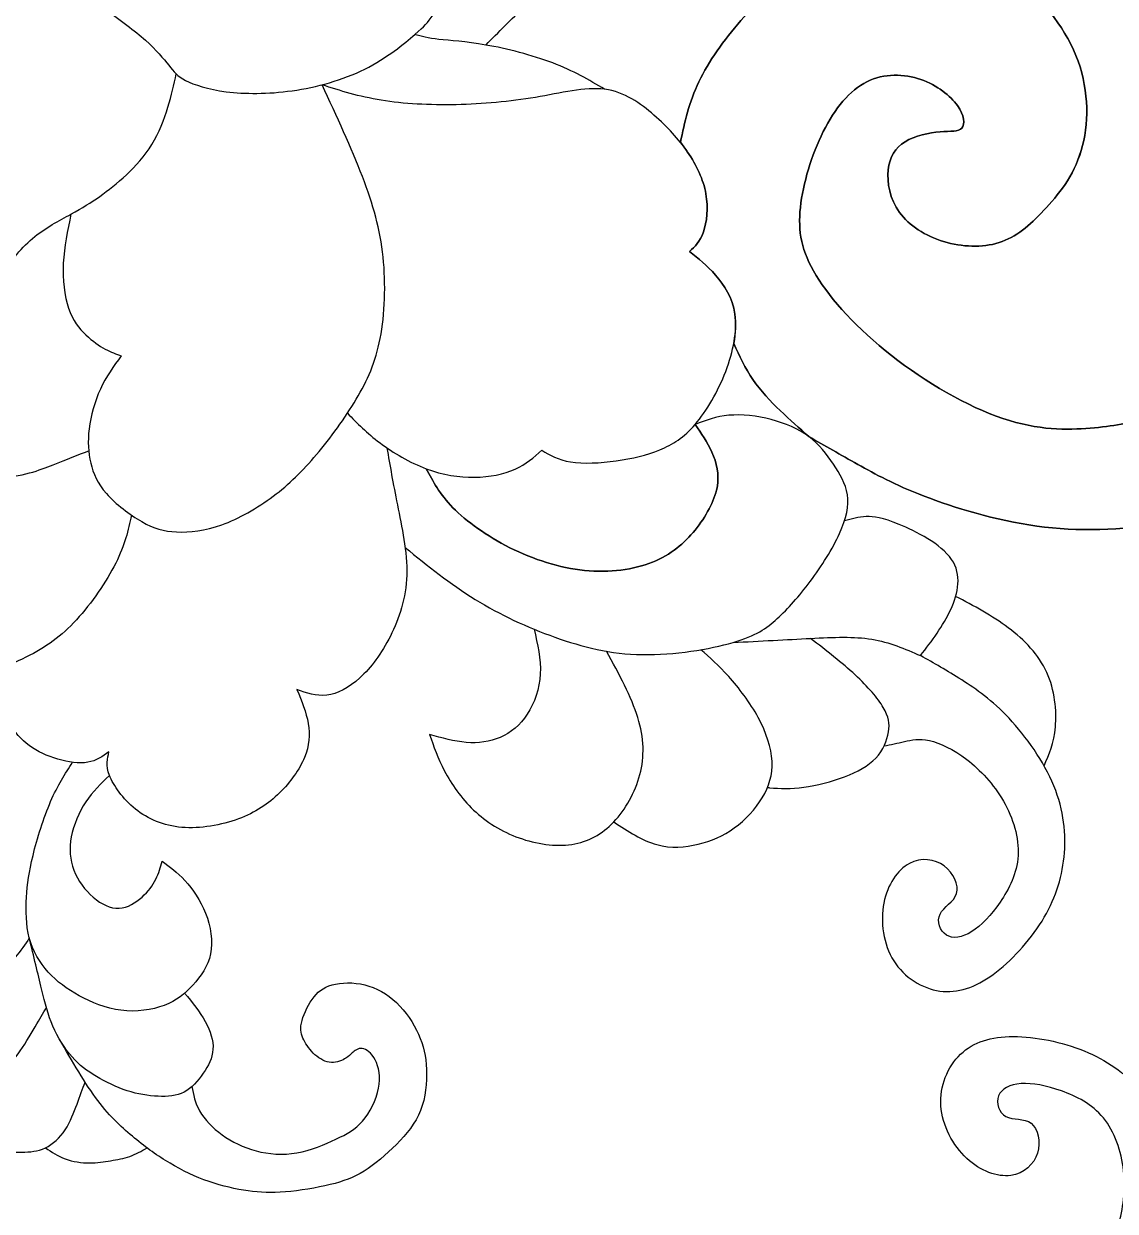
# Model space of a CAD drawing. Header units: inches. Extents: x 3.3 to 19.3, y -1.1 to 16.4.
# Drawn here: x 14.209 to 17.022, y 9.7 to 12.761 of the extents above; entities that cross this region are included whole.
import ezdxf

# ---------------------------------------------------------------- set-up
doc = ezdxf.new("R2010")
doc.units = ezdxf.units.IN
doc.header["$MEASUREMENT"] = 0
doc.layers.add('DV1_Layer_2', color=7, linetype='Continuous')

# ---------------------------------------------------------------- blocks, each defined once
blk = doc.blocks.new('SE')
at = {"layer": 'DV1_Layer_2', "color": 7, "linetype": 'Continuous'}
for points, knots in [([(15.8062, 14.7077), (15.8257, 14.7006), (15.8454, 14.6935), (15.918, 14.6634), (15.971, 14.6406), (16.0474, 14.6), (16.1238, 14.5594), (16.2236, 14.5011), (16.3293, 14.4264), (16.435, 14.3518), (16.5465, 14.2608), (16.6521, 14.1635), (16.7577, 14.0662), (16.8572, 13.9626), (16.9316, 13.8624), (17.0059, 13.7622), (17.055, 13.6654), (17.0911, 13.5801), (17.1273, 13.4949), (17.1505, 13.4212), (17.1684, 13.3392), (17.1863, 13.2572), (17.1989, 13.167), (17.2116, 13.0768), (17.2763, 13.0426), (17.341, 13.0084), (17.3987, 12.9636), (17.4564, 12.9188), (17.5072, 12.8635), (17.5442, 12.7932), (17.5813, 12.7229), (17.6047, 12.6377), (17.6168, 12.5429), (17.629, 12.448), (17.6299, 12.3436), (17.6061, 12.2493), (17.5823, 12.155), (17.5339, 12.0707), (17.4755, 11.9981), (17.417, 11.9254), (17.3485, 11.8644), (17.2846, 11.8234), (17.2207, 11.7824), (17.1614, 11.7615), (17.1102, 11.7468), (17.059, 11.7321), (17.0159, 11.7236), (16.957, 11.7188), (16.898, 11.714), (16.8233, 11.7128), (16.732, 11.7437), (16.6406, 11.7745), (16.5327, 11.8372), (16.4449, 11.9061), (16.357, 11.9749), (16.2891, 12.0498), (16.2508, 12.1125), (16.2125, 12.1751), (16.2036, 12.2256), (16.2169, 12.3496), (16.2391, 12.423), (16.2691, 12.483), (16.2991, 12.5429), (16.375, 12.6356), (16.4776, 12.6321), (16.5203, 12.6174), (16.563, 12.6028), (16.597, 12.5752), (16.615, 12.5501), (16.6329, 12.5249), (16.6349, 12.5022), (16.6262, 12.4922), (16.6175, 12.4821), (16.5981, 12.4848), (16.5701, 12.4825), (16.5421, 12.4801), (16.5054, 12.4726), (16.4543, 12.4415), (16.44, 12.4178), (16.4366, 12.3847), (16.4331, 12.3517), (16.4407, 12.3092), (16.4903, 12.2405), (16.5323, 12.2143), (16.5794, 12.1999), (16.6266, 12.1856), (16.6788, 12.1831), (16.7223, 12.197), (16.7658, 12.2109), (16.8006, 12.2411), (16.8746, 12.3195), (16.9139, 12.3677), (16.9537, 12.5008), (16.9543, 12.5857), (16.8971, 12.7438), (16.8394, 12.817), (16.7794, 12.8684), (16.7194, 12.9198), (16.6571, 12.9495), (16.5968, 12.9634), (16.5698, 12.9696), (16.5432, 12.9727), (16.5161, 12.9733), (16.4828, 12.974), (16.4489, 12.9708), (16.4126, 12.9651), (16.3859, 12.9609), (16.358, 12.9552), (16.3302, 12.9478), (16.2892, 12.9368), (16.2483, 12.922), (16.2118, 12.902), (16.1504, 12.8684), (16.1012, 12.8203), (16.057, 12.7692), (16.0128, 12.7182), (15.9736, 12.6642), (15.9485, 12.6115), (15.9233, 12.5588), (15.9121, 12.5073), (15.901, 12.4558), (15.9076, 12.4475), (15.9138, 12.4391), (15.9197, 12.4305), (15.9427, 12.3967), (15.9601, 12.3599), (15.9667, 12.3231), (15.9734, 12.2863), (15.9693, 12.2494), (15.9605, 12.2245), (15.9517, 12.1997), (15.9381, 12.1868), (15.9245, 12.174), (15.9471, 12.1561), (15.9697, 12.1383), (15.9918, 12.113), (16.0139, 12.0877), (16.0356, 12.0549), (16.0415, 12.0122), (16.0447, 11.9895), (16.0434, 11.964), (16.0385, 11.9374), (16.0531, 11.9052), (16.0678, 11.873), (16.0878, 11.8438), (16.1079, 11.8145), (16.1334, 11.7882), (16.1583, 11.7642), (16.1832, 11.7402), (16.2075, 11.7186), (16.2318, 11.697), (16.2727, 11.6737), (16.3136, 11.6504), (16.4031, 11.6002), (16.4519, 11.5733), (16.529, 11.5436), (16.6062, 11.5138), (16.7118, 11.4811), (16.8191, 11.4664), (16.9264, 11.4517), (17.0354, 11.455), (17.1475, 11.4752), (17.2321, 11.4905), (17.3185, 11.5154), (17.3978, 11.5501), (17.4235, 11.5613), (17.4484, 11.5735), (17.4723, 11.5868), (17.5297, 11.6186), (17.5811, 11.6563), (17.6262, 11.6963), (17.6578, 11.7243), (17.6863, 11.7534), (17.7118, 11.7823), (17.7735, 11.8526), (17.8168, 11.9221), (17.8514, 12.0029), (17.8554, 12.0122), (17.8592, 12.0217), (17.863, 12.0314), (17.8916, 12.1052), (17.9127, 12.1888), (17.9203, 12.2875), (17.9223, 12.313), (17.9234, 12.3394), (17.9237, 12.3662), (17.9249, 12.4573), (17.9174, 12.5531), (17.9068, 12.63), (17.8931, 12.7295), (17.8742, 12.7973), (17.7846, 12.9675), (17.7141, 13.07), (17.6455, 13.1439), (17.577, 13.2178), (17.5105, 13.2633), (17.4441, 13.3088), (17.4117, 13.4247), (17.3794, 13.5406), (17.3274, 13.6608), (17.2754, 13.781), (17.2038, 13.9055), (17.0036, 14.1562), (16.8749, 14.2823), (16.7294, 14.4058), (16.5839, 14.5293), (16.4215, 14.6502), (16.2895, 14.734), (16.1575, 14.8178), (16.0558, 14.8647), (15.9542, 14.9115)], [0, 0, 0, 0, 0.013333, 0.013333, 0.026667, 0.026667, 0.026667, 0.04, 0.04, 0.04, 0.053333, 0.053333, 0.053333, 0.066667, 0.066667, 0.066667, 0.08, 0.08, 0.08, 0.093333, 0.093333, 0.093333, 0.106667, 0.106667, 0.106667, 0.12, 0.12, 0.12, 0.133333, 0.133333, 0.133333, 0.146667, 0.146667, 0.146667, 0.16, 0.16, 0.16, 0.173333, 0.173333, 0.173333, 0.186667, 0.186667, 0.186667, 0.2, 0.2, 0.2, 0.213333, 0.213333, 0.213333, 0.226667, 0.226667, 0.226667, 0.24, 0.24, 0.24, 0.253333, 0.253333, 0.253333, 0.266667, 0.266667, 0.28, 0.28, 0.28, 0.293333, 0.306667, 0.306667, 0.306667, 0.32, 0.32, 0.32, 0.333333, 0.333333, 0.333333, 0.346667, 0.346667, 0.346667, 0.36, 0.36, 0.373333, 0.373333, 0.373333, 0.386667, 0.386667, 0.4, 0.4, 0.4, 0.413333, 0.413333, 0.413333, 0.426667, 0.426667, 0.44, 0.44, 0.453333, 0.453333, 0.466667, 0.466667, 0.466667, 0.48, 0.48, 0.48, 0.493333, 0.493333, 0.493333, 0.506667, 0.506667, 0.506667, 0.52, 0.52, 0.52, 0.533333, 0.533333, 0.533333, 0.546667, 0.546667, 0.546667, 0.56, 0.56, 0.56, 0.573333, 0.573333, 0.573333, 0.586667, 0.586667, 0.586667, 0.6, 0.6, 0.6, 0.613333, 0.613333, 0.613333, 0.626667, 0.626667, 0.626667, 0.64, 0.64, 0.64, 0.653333, 0.653333, 0.653333, 0.666667, 0.666667, 0.666667, 0.68, 0.68, 0.68, 0.693333, 0.693333, 0.693333, 0.706667, 0.706667, 0.706667, 0.72, 0.72, 0.733333, 0.733333, 0.733333, 0.746667, 0.746667, 0.746667, 0.76, 0.76, 0.76, 0.773333, 0.773333, 0.773333, 0.786667, 0.786667, 0.786667, 0.8, 0.8, 0.8, 0.813333, 0.813333, 0.813333, 0.826667, 0.826667, 0.826667, 0.84, 0.84, 0.84, 0.853333, 0.853333, 0.853333, 0.866667, 0.866667, 0.866667, 0.88, 0.88, 0.88, 0.893333, 0.893333, 0.906667, 0.906667, 0.906667, 0.92, 0.92, 0.92, 0.933333, 0.933333, 0.933333, 0.946667, 0.946667, 0.96, 0.96, 0.96, 0.973333, 0.973333, 0.973333, 1, 1, 1, 1]), ([(15.9542, 14.9115), (16.0558, 14.8647), (16.1575, 14.8178), (16.2895, 14.734), (16.4215, 14.6502), (16.5839, 14.5293), (16.7294, 14.4058), (16.8749, 14.2823), (17.0036, 14.1562), (17.2038, 13.9055), (17.2754, 13.781), (17.3274, 13.6608), (17.3794, 13.5406), (17.4117, 13.4247), (17.4441, 13.3088), (17.5105, 13.2633), (17.577, 13.2178), (17.6455, 13.1439), (17.7141, 13.07), (17.7846, 12.9675), (17.8742, 12.7973), (17.8931, 12.7295), (17.9205, 12.5305), (17.929, 12.3992), (17.9203, 12.2875), (17.9117, 12.1759), (17.8859, 12.0837), (17.8168, 11.9221), (17.7302, 11.7832), (17.5699, 11.6409), (17.3747, 11.5326), (17.2595, 11.4954), (17.1475, 11.4752), (17.0354, 11.455), (16.9264, 11.4517), (16.8191, 11.4664), (16.7118, 11.4811), (16.6062, 11.5138), (16.529, 11.5436), (16.4519, 11.5733), (16.4031, 11.6002), (16.3136, 11.6504), (16.2727, 11.6737), (16.2318, 11.697), (16.2075, 11.7186), (16.1832, 11.7402), (16.1583, 11.7642), (16.1334, 11.7882), (16.1079, 11.8145), (16.0878, 11.8438), (16.0678, 11.873), (16.0531, 11.9052), (16.0385, 11.9374)], [0, 0, 0, 0, 0.047619, 0.047619, 0.047619, 0.095238, 0.095238, 0.095238, 0.142857, 0.142857, 0.190476, 0.190476, 0.190476, 0.238095, 0.238095, 0.238095, 0.285714, 0.285714, 0.285714, 0.333333, 0.333333, 0.380952, 0.380952, 0.428571, 0.428571, 0.428571, 0.47619, 0.47619, 0.52381, 0.571429, 0.571429, 0.619048, 0.619048, 0.619048, 0.666667, 0.666667, 0.666667, 0.714286, 0.714286, 0.714286, 0.761905, 0.761905, 0.809524, 0.809524, 0.809524, 0.857143, 0.857143, 0.857143, 0.904762, 0.904762, 0.904762, 1, 1, 1, 1]), ([(15.901, 12.4558), (15.9121, 12.5073), (15.9233, 12.5588), (15.9485, 12.6115), (15.9736, 12.6642), (16.0128, 12.7182), (16.057, 12.7692), (16.1012, 12.8203), (16.1504, 12.8684), (16.2118, 12.902), (16.2731, 12.9356), (16.4202, 12.9737), (16.5366, 12.9773), (16.5968, 12.9634), (16.6571, 12.9495), (16.7194, 12.9198), (16.7794, 12.8684), (16.8394, 12.817), (16.8971, 12.7438), (16.9543, 12.5857), (16.9537, 12.5008), (16.9139, 12.3677), (16.8746, 12.3195), (16.8006, 12.2411), (16.7658, 12.2109), (16.7223, 12.197), (16.6788, 12.1831), (16.6266, 12.1856), (16.5794, 12.1999), (16.5323, 12.2143), (16.4903, 12.2405), (16.4407, 12.3092), (16.4331, 12.3517), (16.4366, 12.3847), (16.44, 12.4178), (16.4543, 12.4415), (16.5054, 12.4726), (16.5421, 12.4801), (16.5701, 12.4825), (16.5981, 12.4848), (16.6175, 12.4821), (16.6262, 12.4922), (16.6349, 12.5022), (16.6329, 12.5249), (16.615, 12.5501), (16.597, 12.5752), (16.563, 12.6028), (16.5203, 12.6174), (16.4776, 12.6321), (16.375, 12.6356), (16.2991, 12.5429), (16.2691, 12.483), (16.2391, 12.423), (16.2169, 12.3496), (16.2036, 12.2256), (16.2125, 12.1751), (16.2508, 12.1125), (16.2891, 12.0498), (16.357, 11.9749), (16.4449, 11.9061), (16.5327, 11.8372), (16.6406, 11.7745), (16.732, 11.7437), (16.8233, 11.7128), (16.898, 11.714), (16.957, 11.7188), (17.0159, 11.7236), (17.059, 11.7321), (17.1102, 11.7468), (17.1614, 11.7615), (17.2207, 11.7824), (17.2846, 11.8234), (17.3485, 11.8644), (17.417, 11.9254), (17.4755, 11.9981), (17.5339, 12.0707), (17.5823, 12.155), (17.6061, 12.2493), (17.6299, 12.3436), (17.629, 12.448), (17.6168, 12.5429), (17.6047, 12.6377), (17.5813, 12.7229), (17.5442, 12.7932), (17.5072, 12.8635), (17.4564, 12.9188), (17.3987, 12.9636), (17.341, 13.0084), (17.2763, 13.0426), (17.2116, 13.0768), (17.1989, 13.167), (17.1863, 13.2572), (17.1684, 13.3392), (17.1505, 13.4212), (17.1273, 13.4949), (17.0911, 13.5801), (17.055, 13.6654), (17.0059, 13.7622), (16.9316, 13.8624), (16.8572, 13.9626), (16.7577, 14.0662), (16.6521, 14.1635), (16.5465, 14.2608), (16.435, 14.3518), (16.3293, 14.4264), (16.2236, 14.5011), (16.1238, 14.5594), (16.0474, 14.6), (15.971, 14.6406), (15.918, 14.6634), (15.8817, 14.6785), (15.8454, 14.6935), (15.8257, 14.7006), (15.8062, 14.7077)], [0, 0, 0, 0, 0.02381, 0.02381, 0.02381, 0.047619, 0.047619, 0.047619, 0.071429, 0.071429, 0.071429, 0.095238, 0.119048, 0.119048, 0.119048, 0.142857, 0.142857, 0.142857, 0.166667, 0.166667, 0.190476, 0.190476, 0.214286, 0.214286, 0.238095, 0.238095, 0.238095, 0.261905, 0.261905, 0.261905, 0.285714, 0.285714, 0.309524, 0.309524, 0.309524, 0.333333, 0.333333, 0.357143, 0.357143, 0.357143, 0.380952, 0.380952, 0.380952, 0.404762, 0.404762, 0.404762, 0.428571, 0.428571, 0.428571, 0.452381, 0.47619, 0.47619, 0.47619, 0.5, 0.5, 0.52381, 0.52381, 0.52381, 0.547619, 0.547619, 0.547619, 0.571429, 0.571429, 0.571429, 0.595238, 0.595238, 0.595238, 0.619048, 0.619048, 0.619048, 0.642857, 0.642857, 0.642857, 0.666667, 0.666667, 0.666667, 0.690476, 0.690476, 0.690476, 0.714286, 0.714286, 0.714286, 0.738095, 0.738095, 0.738095, 0.761905, 0.761905, 0.761905, 0.785714, 0.785714, 0.785714, 0.809524, 0.809524, 0.809524, 0.833333, 0.833333, 0.833333, 0.857143, 0.857143, 0.857143, 0.880952, 0.880952, 0.880952, 0.904762, 0.904762, 0.904762, 0.928571, 0.928571, 0.928571, 0.952381, 0.952381, 0.952381, 1, 1, 1, 1]), ([(14.419, 12.7985), (14.4569, 12.771), (14.4947, 12.7434), (14.5229, 12.7184), (14.551, 12.6934), (14.5693, 12.6708), (14.5826, 12.6541), (14.596, 12.6373), (14.6043, 12.6263), (14.6262, 12.615), (14.6481, 12.6037), (14.6836, 12.5921), (14.7309, 12.586), (14.7783, 12.58), (14.8374, 12.5795), (14.9007, 12.5885), (14.9639, 12.5975), (15.0312, 12.6159), (15.0878, 12.6442), (15.1445, 12.6725), (15.1906, 12.7106), (15.2167, 12.7331), (15.2429, 12.7557), (15.249, 12.7627), (15.2791, 12.8061), (15.303, 12.8424), (15.3195, 12.8848), (15.3361, 12.9273), (15.3452, 12.976), (15.3474, 13.0219), (15.3495, 13.0678), (15.3448, 13.1109), (15.333, 13.1425), (15.3212, 13.1741), (15.3024, 13.1941), (15.2781, 13.2155), (15.2538, 13.2368), (15.2239, 13.2594), (15.1943, 13.2703), (15.1647, 13.2812), (15.1352, 13.2804), (15.1058, 13.2796), (15.1253, 13.3108), (15.1448, 13.3421), (15.1567, 13.3784), (15.1687, 13.4148), (15.173, 13.4563), (15.1655, 13.5331), (15.1536, 13.5685), (15.1389, 13.5951), (15.1242, 13.6217), (15.1066, 13.6395), (15.0928, 13.6521), (15.079, 13.6647), (15.069, 13.672), (15.059, 13.6793)], [0, 0, 0, 0, 0.05, 0.05, 0.05, 0.1, 0.1, 0.1, 0.15, 0.15, 0.15, 0.2, 0.2, 0.2, 0.25, 0.25, 0.25, 0.3, 0.3, 0.3, 0.35, 0.35, 0.35, 0.4, 0.4, 0.45, 0.45, 0.45, 0.5, 0.5, 0.5, 0.55, 0.55, 0.55, 0.6, 0.6, 0.6, 0.65, 0.65, 0.65, 0.7, 0.7, 0.7, 0.75, 0.75, 0.75, 0.8, 0.8, 0.85, 0.85, 0.85, 0.9, 0.9, 0.9, 1, 1, 1, 1]), ([(15.4001, 12.7063), (15.4321, 12.7393), (15.4641, 12.7722), (15.5015, 12.8064), (15.539, 12.8407), (15.5819, 12.8763), (15.6316, 12.9056), (15.6813, 12.9349), (15.7378, 12.9578), (15.7962, 12.963), (15.8547, 12.9681), (15.9152, 12.9555), (15.9756, 12.9428), (15.9367, 12.9753), (15.8978, 13.0079), (15.8581, 13.0296), (15.8185, 13.0513), (15.778, 13.0622), (15.7284, 13.0613), (15.6787, 13.0604), (15.6198, 13.0478), (15.5622, 13.0292), (15.5046, 13.0106), (15.4484, 12.9861), (15.4082, 12.961), (15.368, 12.936), (15.3438, 12.9104), (15.3195, 12.8848)], [0, 0, 0, 0, 0.1, 0.1, 0.1, 0.2, 0.2, 0.2, 0.3, 0.3, 0.3, 0.4, 0.4, 0.4, 0.5, 0.5, 0.5, 0.6, 0.6, 0.6, 0.7, 0.7, 0.7, 0.8, 0.8, 0.8, 1, 1, 1, 1]), ([(15.7059, 12.5922), (15.6657, 12.616), (15.6254, 12.6398), (15.5722, 12.6601), (15.5191, 12.6803), (15.453, 12.697), (15.4001, 12.7063), (15.3472, 12.7157), (15.3074, 12.7176), (15.279, 12.7208), (15.2506, 12.724), (15.2337, 12.7286), (15.2167, 12.7331)], [0, 0, 0, 0, 0.2, 0.2, 0.2, 0.4, 0.4, 0.4, 0.6, 0.6, 0.6, 1, 1, 1, 1]), ([(13.7952, 11.9399), (13.8162, 11.9438), (13.8372, 11.9477), (13.8797, 11.9685), (13.9013, 11.9855), (13.9472, 12.0243), (13.9717, 12.0463), (14.0142, 12.099), (14.0323, 12.1298), (14.0505, 12.1605), (14.0441, 12.1333), (14.0378, 12.106), (14.0355, 12.0747), (14.0333, 12.0433), (14.0352, 12.0079), (14.0502, 11.9754), (14.0652, 11.9429), (14.0933, 11.9133), (14.1214, 11.8836), (14.1161, 11.93), (14.1108, 11.9764), (14.1176, 12.0501), (14.1297, 12.0775), (14.15, 12.1098), (14.1703, 12.1422), (14.1989, 12.1795), (14.2643, 12.2355), (14.3012, 12.254), (14.3307, 12.2702), (14.3601, 12.2864), (14.3822, 12.3001), (14.4047, 12.316), (14.4272, 12.3319), (14.4502, 12.3499), (14.4736, 12.3719), (14.497, 12.3938), (14.5208, 12.4198), (14.5392, 12.45), (14.5576, 12.4802), (14.5707, 12.5147), (14.5802, 12.5457), (14.5898, 12.5767), (14.5959, 12.6042), (14.602, 12.6318)], [0, 0, 0, 0, 0.058824, 0.058824, 0.117647, 0.117647, 0.176471, 0.176471, 0.235294, 0.235294, 0.235294, 0.294118, 0.294118, 0.294118, 0.352941, 0.352941, 0.352941, 0.411765, 0.411765, 0.411765, 0.470588, 0.470588, 0.529412, 0.529412, 0.529412, 0.588235, 0.588235, 0.647059, 0.647059, 0.647059, 0.705882, 0.705882, 0.705882, 0.764706, 0.764706, 0.764706, 0.823529, 0.823529, 0.823529, 0.882353, 0.882353, 0.882353, 1, 1, 1, 1]), ([(14.3307, 12.2702), (14.3219, 12.2282), (14.3131, 12.1861), (14.311, 12.1439), (14.3089, 12.1018), (14.3136, 12.0594), (14.3351, 11.9963), (14.3519, 11.9756), (14.3862, 11.9428), (14.4037, 11.9308), (14.419, 11.9226), (14.4342, 11.9143), (14.4473, 11.9098), (14.4603, 11.9053), (14.4408, 11.8784), (14.4212, 11.8515), (14.4064, 11.8194), (14.3916, 11.7873), (14.3815, 11.75), (14.3774, 11.7171), (14.3734, 11.6843), (14.3754, 11.6558), (14.3818, 11.6289), (14.3881, 11.602), (14.3987, 11.5766), (14.4222, 11.55), (14.4457, 11.5233), (14.4821, 11.4954), (14.5132, 11.4778), (14.5443, 11.4601), (14.5702, 11.4527), (14.603, 11.4512), (14.6359, 11.4496), (14.6759, 11.4539), (14.7195, 11.4696), (14.7632, 11.4854), (14.8106, 11.5126), (14.8928, 11.574), (14.9277, 11.6083), (14.9995, 11.6935), (15.0366, 11.7446), (15.0656, 11.7933), (15.0946, 11.842), (15.1156, 11.8884), (15.1395, 12.0121), (15.1425, 12.0893), (15.135, 12.1599), (15.1275, 12.2306), (15.1095, 12.2946), (15.0816, 12.3675), (15.0536, 12.4404), (15.0156, 12.5221), (14.9776, 12.6038)], [0, 0, 0, 0, 0.05, 0.05, 0.05, 0.1, 0.1, 0.15, 0.15, 0.2, 0.2, 0.2, 0.25, 0.25, 0.25, 0.3, 0.3, 0.3, 0.35, 0.35, 0.35, 0.4, 0.4, 0.4, 0.45, 0.45, 0.45, 0.5, 0.5, 0.5, 0.55, 0.55, 0.55, 0.6, 0.6, 0.6, 0.65, 0.65, 0.7, 0.7, 0.75, 0.75, 0.75, 0.8, 0.8, 0.85, 0.85, 0.85, 0.9, 0.9, 0.9, 1, 1, 1, 1]), ([(15.0429, 11.7571), (15.0681, 11.7317), (15.0932, 11.7062), (15.1611, 11.6554), (15.2038, 11.6301), (15.2462, 11.6141), (15.2887, 11.5982), (15.3309, 11.5917), (15.3703, 11.5922), (15.4098, 11.5927), (15.4465, 11.6002), (15.4749, 11.6129), (15.5034, 11.6256), (15.5236, 11.6437), (15.5438, 11.6617), (15.5646, 11.6493), (15.5855, 11.637), (15.618, 11.6319), (15.6506, 11.6267), (15.6947, 11.6288), (15.7358, 11.6345), (15.7769, 11.6401), (15.8149, 11.6495), (15.8482, 11.663), (15.8814, 11.6765), (15.9099, 11.6941), (15.9391, 11.7284), (15.9682, 11.7627), (15.9981, 11.8135), (16.0377, 11.9169), (16.0474, 11.9695), (16.0415, 12.0122), (16.0356, 12.0549), (16.0139, 12.0877), (15.9918, 12.113), (15.9697, 12.1383), (15.9471, 12.1561), (15.9245, 12.174), (15.9381, 12.1868), (15.9517, 12.1997), (15.9605, 12.2245), (15.9693, 12.2494), (15.9734, 12.2863), (15.9667, 12.3231), (15.9601, 12.3599), (15.9427, 12.3967), (15.9197, 12.4305), (15.8966, 12.4643), (15.8679, 12.4951), (15.833, 12.5254), (15.7982, 12.5557), (15.7572, 12.5855), (15.7059, 12.5922), (15.6547, 12.5989), (15.593, 12.5825), (15.5273, 12.5713), (15.4616, 12.5601), (15.3917, 12.5539), (15.3232, 12.5525), (15.2547, 12.5512), (15.1875, 12.5545), (15.1301, 12.5639), (15.0727, 12.5732), (15.0251, 12.5885), (14.9776, 12.6038)], [0, 0, 0, 0, 0.043478, 0.043478, 0.086957, 0.086957, 0.086957, 0.130435, 0.130435, 0.130435, 0.173913, 0.173913, 0.173913, 0.217391, 0.217391, 0.217391, 0.26087, 0.26087, 0.26087, 0.304348, 0.304348, 0.304348, 0.347826, 0.347826, 0.347826, 0.391304, 0.391304, 0.391304, 0.434783, 0.434783, 0.478261, 0.478261, 0.478261, 0.521739, 0.521739, 0.521739, 0.565217, 0.565217, 0.565217, 0.608696, 0.608696, 0.608696, 0.652174, 0.652174, 0.652174, 0.695652, 0.695652, 0.695652, 0.73913, 0.73913, 0.73913, 0.782609, 0.782609, 0.782609, 0.826087, 0.826087, 0.826087, 0.869565, 0.869565, 0.869565, 0.913043, 0.913043, 0.913043, 1, 1, 1, 1]), ([(15.1917, 11.411), (15.2498, 11.3642), (15.308, 11.3173), (15.3721, 11.2776), (15.4363, 11.2379), (15.5065, 11.2054), (15.5776, 11.18), (15.6488, 11.1547), (15.7208, 11.1364), (15.8029, 11.1351), (15.8851, 11.1337), (15.9773, 11.1491), (16.0367, 11.1663), (16.0962, 11.1836), (16.1228, 11.2026), (16.1505, 11.228), (16.1782, 11.2533), (16.2069, 11.2851), (16.2357, 11.3238), (16.2646, 11.3625), (16.2936, 11.4083), (16.3113, 11.4473), (16.329, 11.4864), (16.3354, 11.5187), (16.3313, 11.5472), (16.3271, 11.5758), (16.3125, 11.6007), (16.2953, 11.6259), (16.2782, 11.6512), (16.2584, 11.6769), (16.2318, 11.697), (16.2052, 11.717), (16.1716, 11.7315), (16.1351, 11.7409), (16.0986, 11.7504), (16.0592, 11.7548), (16.0261, 11.7519), (15.9929, 11.749), (15.966, 11.7387), (15.9391, 11.7284)], [0, 0, 0, 0, 0.071429, 0.071429, 0.071429, 0.142857, 0.142857, 0.142857, 0.214286, 0.214286, 0.214286, 0.285714, 0.285714, 0.285714, 0.357143, 0.357143, 0.357143, 0.428571, 0.428571, 0.428571, 0.5, 0.5, 0.5, 0.571429, 0.571429, 0.571429, 0.642857, 0.642857, 0.642857, 0.714286, 0.714286, 0.714286, 0.785714, 0.785714, 0.785714, 0.857143, 0.857143, 0.857143, 1, 1, 1, 1]), ([(15.2462, 11.6141), (15.2633, 11.5816), (15.2804, 11.549), (15.315, 11.5138), (15.3496, 11.4786), (15.4017, 11.4408), (15.4616, 11.4107), (15.5216, 11.3807), (15.5893, 11.3585), (15.6542, 11.3519), (15.719, 11.3453), (15.781, 11.3543), (15.829, 11.3734), (15.877, 11.3925), (15.9111, 11.4218), (15.9389, 11.4563), (15.9668, 11.4907), (15.9885, 11.5304), (15.9954, 11.5652), (16.0022, 11.6001), (15.9942, 11.6301), (15.9823, 11.6565), (15.9704, 11.6829), (15.9548, 11.7056), (15.9391, 11.7284)], [0, 0, 0, 0, 0.111111, 0.111111, 0.111111, 0.222222, 0.222222, 0.222222, 0.333333, 0.333333, 0.333333, 0.444444, 0.444444, 0.444444, 0.555556, 0.555556, 0.555556, 0.666667, 0.666667, 0.666667, 0.777778, 0.777778, 0.777778, 1, 1, 1, 1]), ([(15.6542, 11.3519), (15.719, 11.3453), (15.781, 11.3543), (15.829, 11.3734), (15.877, 11.3925), (15.9111, 11.4218), (15.9389, 11.4563), (15.9668, 11.4907), (15.9885, 11.5304), (15.9954, 11.5652), (16.0022, 11.6001), (15.9942, 11.6301), (15.9823, 11.6565), (15.9704, 11.6829), (15.9548, 11.7056), (15.9391, 11.7284), (15.9099, 11.6941), (15.8814, 11.6765), (15.8482, 11.663), (15.8149, 11.6495), (15.7769, 11.6401), (15.7358, 11.6345), (15.6947, 11.6288), (15.6506, 11.6267), (15.618, 11.6319), (15.5855, 11.637), (15.5646, 11.6493), (15.5438, 11.6617), (15.5236, 11.6437), (15.5034, 11.6256), (15.4749, 11.6129), (15.4465, 11.6002), (15.4098, 11.5927), (15.3703, 11.5922), (15.3309, 11.5917), (15.2887, 11.5982), (15.2462, 11.6141), (15.2633, 11.5816), (15.2804, 11.549), (15.315, 11.5138), (15.3496, 11.4786), (15.4017, 11.4408), (15.4616, 11.4107), (15.5216, 11.3807), (15.5893, 11.3585), (15.6542, 11.3519)], [0, 0, 0, 0, 0.0625, 0.0625, 0.0625, 0.125, 0.125, 0.125, 0.1875, 0.1875, 0.1875, 0.25, 0.25, 0.25, 0.3125, 0.3125, 0.3125, 0.375, 0.375, 0.375, 0.4375, 0.4375, 0.4375, 0.5, 0.5, 0.5, 0.5625, 0.5625, 0.5625, 0.625, 0.625, 0.625, 0.6875, 0.6875, 0.6875, 0.75, 0.75, 0.75, 0.8125, 0.8125, 0.8125, 0.875, 0.875, 0.875, 1, 1, 1, 1]), ([(15.4749, 11.6129), (15.4465, 11.6002), (15.4098, 11.5927), (15.3703, 11.5922), (15.3309, 11.5917), (15.2887, 11.5982), (15.2462, 11.6141), (15.2633, 11.5816), (15.2804, 11.549), (15.315, 11.5138), (15.3496, 11.4786), (15.4017, 11.4408), (15.4616, 11.4107), (15.5216, 11.3807), (15.5893, 11.3585), (15.6542, 11.3519), (15.719, 11.3453), (15.781, 11.3543), (15.829, 11.3734), (15.877, 11.3925), (15.9111, 11.4218), (15.9389, 11.4563), (15.9668, 11.4907), (15.9885, 11.5304), (15.9954, 11.5652), (16.0022, 11.6001), (15.9942, 11.6301), (15.9823, 11.6565), (15.9704, 11.6829), (15.9548, 11.7056), (15.9391, 11.7284), (15.9099, 11.6941), (15.8814, 11.6765), (15.8482, 11.663), (15.8149, 11.6495), (15.7769, 11.6401), (15.7358, 11.6345), (15.6947, 11.6288), (15.6506, 11.6267), (15.618, 11.6319), (15.5855, 11.637), (15.5646, 11.6493), (15.5438, 11.6617), (15.5236, 11.6437), (15.5034, 11.6256), (15.4749, 11.6129)], [0, 0, 0, 0, 0.0625, 0.0625, 0.0625, 0.125, 0.125, 0.125, 0.1875, 0.1875, 0.1875, 0.25, 0.25, 0.25, 0.3125, 0.3125, 0.3125, 0.375, 0.375, 0.375, 0.4375, 0.4375, 0.4375, 0.5, 0.5, 0.5, 0.5625, 0.5625, 0.5625, 0.625, 0.625, 0.625, 0.6875, 0.6875, 0.6875, 0.75, 0.75, 0.75, 0.8125, 0.8125, 0.8125, 0.875, 0.875, 0.875, 1, 1, 1, 1]), ([(15.1448, 11.6682), (15.1527, 11.6225), (15.1606, 11.5768), (15.1718, 11.521), (15.183, 11.4652), (15.1976, 11.3994), (15.1959, 11.34), (15.1942, 11.2807), (15.1763, 11.2277), (15.1537, 11.1829), (15.131, 11.1381), (15.1036, 11.1013), (15.0751, 11.0752), (15.0466, 11.0492), (15.017, 11.0338), (14.9626, 11.0273), (14.9378, 11.0361), (14.913, 11.0449), (14.9251, 11.0156), (14.9371, 10.9863), (14.9421, 10.9575), (14.947, 10.9287), (14.9449, 10.9005), (14.9323, 10.8699), (14.9197, 10.8394), (14.8965, 10.8065), (14.8681, 10.7786), (14.8396, 10.7507), (14.806, 10.7278), (14.762, 10.7116), (14.718, 10.6954), (14.6637, 10.686), (14.6164, 10.6899), (14.5692, 10.6938), (14.529, 10.7111), (14.4644, 10.7631), (14.44, 10.7979), (14.4299, 10.8239), (14.4199, 10.8499), (14.4243, 10.8672), (14.4287, 10.8844), (14.4124, 10.8728), (14.3962, 10.8612), (14.374, 10.8575), (14.3518, 10.8538), (14.3237, 10.8579), (14.2968, 10.8658), (14.2699, 10.8736), (14.2442, 10.8852), (14.2233, 10.9007), (14.2024, 10.9163), (14.1861, 10.9359), (14.1704, 10.9576), (14.1546, 10.9793), (14.1394, 11.0032), (14.1304, 11.0253), (14.1214, 11.0473), (14.1187, 11.0677), (14.116, 11.088)], [0, 0, 0, 0, 0.047619, 0.047619, 0.047619, 0.095238, 0.095238, 0.095238, 0.142857, 0.142857, 0.142857, 0.190476, 0.190476, 0.190476, 0.238095, 0.238095, 0.285714, 0.285714, 0.285714, 0.333333, 0.333333, 0.333333, 0.380952, 0.380952, 0.380952, 0.428571, 0.428571, 0.428571, 0.47619, 0.47619, 0.47619, 0.52381, 0.52381, 0.52381, 0.571429, 0.571429, 0.619048, 0.619048, 0.619048, 0.666667, 0.666667, 0.666667, 0.714286, 0.714286, 0.714286, 0.761905, 0.761905, 0.761905, 0.809524, 0.809524, 0.809524, 0.857143, 0.857143, 0.857143, 0.904762, 0.904762, 0.904762, 1, 1, 1, 1]), ([(14.4869, 11.4943), (14.4783, 11.4561), (14.4697, 11.4178), (14.446, 11.3706), (14.4223, 11.3234), (14.3836, 11.2672), (14.3448, 11.2249), (14.3059, 11.1827), (14.2669, 11.1543), (14.2148, 11.1284), (14.1626, 11.1025), (14.0974, 11.079), (14.0405, 11.0676), (13.9836, 11.0561), (13.9351, 11.0566), (13.8755, 11.0595), (13.816, 11.0624), (13.7454, 11.0676), (13.6948, 11.0672), (13.6441, 11.0668), (13.6135, 11.0607), (13.5896, 11.0497), (13.5657, 11.0387), (13.5484, 11.0229), (13.5369, 11.0061), (13.5255, 10.9893), (13.5196, 10.9715), (13.52, 10.9486), (13.5203, 10.9257), (13.5269, 10.8975), (13.5343, 10.8727), (13.5417, 10.8478), (13.5501, 10.8261), (13.5584, 10.8044), (13.5306, 10.8218), (13.5028, 10.8391), (13.476, 10.8593), (13.4493, 10.8795), (13.4234, 10.9025), (13.3781, 10.9708), (13.3586, 11.0162), (13.3466, 11.064), (13.3345, 11.1117), (13.3298, 11.1619), (13.3317, 11.203), (13.3336, 11.2442), (13.3421, 11.2763), (13.353, 11.3048), (13.364, 11.3334), (13.3774, 11.3583), (13.3908, 11.3833), (13.4167, 11.4056), (13.4426, 11.4279), (13.4821, 11.4424), (13.5216, 11.457), (13.5747, 11.4638), (13.6158, 11.4619), (13.657, 11.46), (13.6861, 11.4494), (13.7153, 11.4388), (13.7049, 11.4528), (13.6945, 11.4667), (13.6742, 11.4963), (13.6643, 11.512), (13.6612, 11.5288), (13.6582, 11.5455), (13.6619, 11.5634), (13.6763, 11.5788), (13.6907, 11.5942), (13.7157, 11.6072), (13.7845, 11.616), (13.8283, 11.6119), (13.9693, 11.5973), (14.0666, 11.5868), (14.1367, 11.5901), (14.2068, 11.5934), (14.2496, 11.6105), (14.2851, 11.6245), (14.3205, 11.6386), (14.3485, 11.6496), (14.3765, 11.6606)], [0, 0, 0, 0, 0.034483, 0.034483, 0.034483, 0.068966, 0.068966, 0.068966, 0.103448, 0.103448, 0.103448, 0.137931, 0.137931, 0.137931, 0.172414, 0.172414, 0.172414, 0.206897, 0.206897, 0.206897, 0.241379, 0.241379, 0.241379, 0.275862, 0.275862, 0.275862, 0.310345, 0.310345, 0.310345, 0.344828, 0.344828, 0.344828, 0.37931, 0.37931, 0.37931, 0.413793, 0.413793, 0.413793, 0.448276, 0.448276, 0.482759, 0.482759, 0.482759, 0.517241, 0.517241, 0.517241, 0.551724, 0.551724, 0.551724, 0.586207, 0.586207, 0.586207, 0.62069, 0.62069, 0.62069, 0.655172, 0.655172, 0.655172, 0.689655, 0.689655, 0.689655, 0.724138, 0.724138, 0.758621, 0.758621, 0.758621, 0.793103, 0.793103, 0.793103, 0.827586, 0.827586, 0.862069, 0.862069, 0.896552, 0.896552, 0.896552, 0.931034, 0.931034, 0.931034, 1, 1, 1, 1]), ([(16.0367, 11.1663), (16.1063, 11.1701), (16.1758, 11.1738), (16.2363, 11.1769), (16.2968, 11.1799), (16.3483, 11.1823), (16.394, 11.1748), (16.4398, 11.1673), (16.4798, 11.1499), (16.5198, 11.1325), (16.549, 11.1707), (16.5781, 11.209), (16.5976, 11.2515), (16.6171, 11.2941), (16.627, 11.3409), (16.5997, 11.3806), (16.5724, 11.4204), (16.4435, 11.4856), (16.3997, 11.4918), (16.3798, 11.4909), (16.3599, 11.4899), (16.3419, 11.4849), (16.3239, 11.4799)], [0, 0, 0, 0, 0.111111, 0.111111, 0.111111, 0.222222, 0.222222, 0.222222, 0.333333, 0.333333, 0.333333, 0.444444, 0.444444, 0.444444, 0.555556, 0.555556, 0.555556, 0.666667, 0.777778, 0.777778, 0.777778, 1, 1, 1, 1]), ([(16.8382, 10.8483), (16.8509, 10.8777), (16.8636, 10.9072), (16.8673, 10.9486), (16.8711, 10.9901), (16.8659, 11.0437), (16.8451, 11.0893), (16.8243, 11.135), (16.7878, 11.1729), (16.746, 11.2042), (16.7043, 11.2356), (16.6572, 11.2605), (16.6102, 11.2853)], [0, 0, 0, 0, 0.2, 0.2, 0.2, 0.4, 0.4, 0.4, 0.6, 0.6, 0.6, 1, 1, 1, 1]), ([(15.5239, 11.2007), (15.533, 11.1621), (15.542, 11.1235), (15.5381, 11.0474), (15.5251, 11.01), (15.5066, 10.9815), (15.488, 10.953), (15.4639, 10.9336), (15.437, 10.9219), (15.41, 10.9102), (15.3802, 10.9063), (15.3493, 10.9088), (15.3184, 10.9114), (15.2866, 10.9203), (15.2547, 10.9292), (15.2653, 10.8988), (15.2759, 10.8684), (15.2935, 10.835), (15.3111, 10.8015), (15.3359, 10.7651), (15.3683, 10.7344), (15.4007, 10.7037), (15.4409, 10.6788), (15.4854, 10.6628), (15.5299, 10.6468), (15.5788, 10.6397), (15.621, 10.646), (15.6633, 10.6523), (15.6989, 10.6719), (15.7292, 10.7039), (15.7595, 10.7359), (15.7846, 10.7802), (15.7967, 10.8261), (15.8088, 10.8721), (15.8078, 10.9197), (15.7914, 10.9729), (15.7749, 11.0261), (15.743, 11.085), (15.711, 11.1438)], [0, 0, 0, 0, 0.071429, 0.071429, 0.142857, 0.142857, 0.142857, 0.214286, 0.214286, 0.214286, 0.285714, 0.285714, 0.285714, 0.357143, 0.357143, 0.357143, 0.428571, 0.428571, 0.428571, 0.5, 0.5, 0.5, 0.571429, 0.571429, 0.571429, 0.642857, 0.642857, 0.642857, 0.714286, 0.714286, 0.714286, 0.785714, 0.785714, 0.785714, 0.857143, 0.857143, 0.857143, 1, 1, 1, 1]), ([(16.1307, 10.7918), (16.1582, 10.7902), (16.1857, 10.7887), (16.2189, 10.7931), (16.252, 10.7974), (16.2907, 10.8077), (16.3575, 10.8331), (16.3856, 10.8482), (16.4046, 10.8685), (16.4236, 10.8888), (16.4336, 10.9143), (16.4372, 10.9358), (16.4407, 10.9574), (16.4379, 10.975), (16.4098, 11.0225), (16.3846, 11.0522), (16.3514, 11.0829), (16.3183, 11.1136), (16.2773, 11.1452), (16.2363, 11.1769)], [0, 0, 0, 0, 0.125, 0.125, 0.125, 0.25, 0.25, 0.375, 0.375, 0.375, 0.5, 0.5, 0.5, 0.625, 0.625, 0.75, 0.75, 0.75, 1, 1, 1, 1]), ([(15.7292, 10.7039), (15.7662, 10.6798), (15.8032, 10.6558), (15.84, 10.6454), (15.8768, 10.6351), (15.9133, 10.6384), (15.947, 10.6466), (15.9807, 10.6548), (16.0115, 10.6679), (16.04, 10.6885), (16.0684, 10.709), (16.0944, 10.737), (16.1121, 10.7662), (16.1297, 10.7953), (16.1389, 10.8256), (16.1371, 10.8603), (16.1353, 10.895), (16.1225, 10.9341), (16.1016, 10.9728), (16.0806, 11.0115), (16.0515, 11.0497), (16.0255, 11.0787), (15.9995, 11.1078), (15.9765, 11.1277), (15.9536, 11.1477)], [0, 0, 0, 0, 0.111111, 0.111111, 0.111111, 0.222222, 0.222222, 0.222222, 0.333333, 0.333333, 0.333333, 0.444444, 0.444444, 0.444444, 0.555556, 0.555556, 0.555556, 0.666667, 0.666667, 0.666667, 0.777778, 0.777778, 0.777778, 1, 1, 1, 1]), ([(16.4258, 10.8998), (16.4431, 10.9034), (16.4605, 10.907), (16.4968, 10.9152), (16.5158, 10.9199), (16.5427, 10.9138), (16.5696, 10.9078), (16.6044, 10.8911), (16.6391, 10.8645), (16.6737, 10.8379), (16.7083, 10.8013), (16.7334, 10.7576), (16.7584, 10.7138), (16.7739, 10.6627), (16.7713, 10.617), (16.7686, 10.5713), (16.7479, 10.531), (16.7248, 10.4973), (16.7017, 10.4636), (16.6764, 10.4365), (16.6517, 10.4211), (16.6269, 10.4056), (16.6028, 10.4018), (16.5863, 10.4124), (16.5698, 10.4229), (16.561, 10.4479), (16.57, 10.4664), (16.5791, 10.485), (16.6061, 10.4973), (16.6126, 10.5191), (16.6191, 10.5409), (16.6051, 10.5724), (16.5807, 10.5905), (16.5563, 10.6086), (16.5214, 10.6133), (16.491, 10.5968), (16.4606, 10.5803), (16.4346, 10.5425), (16.4253, 10.4947), (16.4161, 10.4468), (16.4236, 10.3889), (16.4507, 10.3458), (16.4777, 10.3027), (16.5242, 10.2744), (16.5699, 10.2681), (16.6156, 10.2617), (16.6606, 10.2775), (16.7067, 10.3109), (16.7528, 10.3444), (16.8001, 10.3956), (16.8328, 10.4484), (16.8655, 10.5012), (16.8836, 10.5556), (16.8896, 10.6137), (16.8956, 10.6717), (16.8895, 10.7336), (16.8634, 10.7968), (16.8374, 10.86), (16.7915, 10.9245), (16.748, 10.971), (16.7045, 11.0175), (16.6635, 11.0459), (16.6259, 11.0698), (16.5883, 11.0937), (16.5541, 11.1131), (16.5198, 11.1325)], [0, 0, 0, 0, 0.043478, 0.043478, 0.086957, 0.086957, 0.086957, 0.130435, 0.130435, 0.130435, 0.173913, 0.173913, 0.173913, 0.217391, 0.217391, 0.217391, 0.26087, 0.26087, 0.26087, 0.304348, 0.304348, 0.304348, 0.347826, 0.347826, 0.347826, 0.391304, 0.391304, 0.391304, 0.434783, 0.434783, 0.434783, 0.478261, 0.478261, 0.478261, 0.521739, 0.521739, 0.521739, 0.565217, 0.565217, 0.565217, 0.608696, 0.608696, 0.608696, 0.652174, 0.652174, 0.652174, 0.695652, 0.695652, 0.695652, 0.73913, 0.73913, 0.73913, 0.782609, 0.782609, 0.782609, 0.826087, 0.826087, 0.826087, 0.869565, 0.869565, 0.869565, 0.913043, 0.913043, 0.913043, 1, 1, 1, 1]), ([(14.4299, 10.8239), (14.4083, 10.803), (14.3866, 10.7821), (14.3689, 10.7553), (14.3512, 10.7285), (14.3374, 10.6959), (14.3316, 10.6653), (14.3257, 10.6347), (14.3278, 10.6062), (14.3382, 10.5795), (14.3486, 10.5527), (14.3674, 10.5277), (14.3883, 10.5096), (14.4093, 10.4916), (14.4325, 10.4804), (14.4546, 10.4814), (14.4766, 10.4825), (14.4976, 10.4957), (14.5138, 10.5102), (14.53, 10.5247), (14.5415, 10.5405), (14.5493, 10.5561), (14.5572, 10.5718), (14.5613, 10.5873), (14.5654, 10.6027), (14.585, 10.5885), (14.6045, 10.5743), (14.6443, 10.5312), (14.6645, 10.5023), (14.6776, 10.4686), (14.6908, 10.4349), (14.6969, 10.3963), (14.6841, 10.3317), (14.6652, 10.3057), (14.6448, 10.2835), (14.6244, 10.2613), (14.6026, 10.2431), (14.5712, 10.2311), (14.5397, 10.2191), (14.4987, 10.2134), (14.4596, 10.2184), (14.4205, 10.2233), (14.3835, 10.2388), (14.3519, 10.2561), (14.3204, 10.2733), (14.2943, 10.2922), (14.2723, 10.3167), (14.2504, 10.3412), (14.2324, 10.3713), (14.2144, 10.4384), (14.2143, 10.4755), (14.2163, 10.5096), (14.2183, 10.5436), (14.2224, 10.5747), (14.2329, 10.6176), (14.2434, 10.6604), (14.2603, 10.7149), (14.2784, 10.7569), (14.2965, 10.7988), (14.3157, 10.8282), (14.335, 10.8576)], [0, 0, 0, 0, 0.045455, 0.045455, 0.045455, 0.090909, 0.090909, 0.090909, 0.136364, 0.136364, 0.136364, 0.181818, 0.181818, 0.181818, 0.227273, 0.227273, 0.227273, 0.272727, 0.272727, 0.272727, 0.318182, 0.318182, 0.318182, 0.363636, 0.363636, 0.363636, 0.409091, 0.409091, 0.454545, 0.454545, 0.454545, 0.5, 0.5, 0.545455, 0.545455, 0.545455, 0.590909, 0.590909, 0.590909, 0.636364, 0.636364, 0.636364, 0.681818, 0.681818, 0.681818, 0.727273, 0.727273, 0.727273, 0.772727, 0.772727, 0.818182, 0.818182, 0.818182, 0.863636, 0.863636, 0.863636, 0.909091, 0.909091, 0.909091, 1, 1, 1, 1]), ([(16.1307, 10.7918), (16.1298, 10.7919), (16.1289, 10.7919), (16.1281, 10.7921), (16.1272, 10.7922), (16.1264, 10.7925), (16.1255, 10.7927)], [0, 0, 0, 0, 0.333333, 0.333333, 0.333333, 1, 1, 1, 1]), ([(14.2234, 10.4049), (14.2126, 10.3884), (14.2018, 10.3719), (14.1859, 10.354), (14.1699, 10.3361), (14.1487, 10.3167), (14.125, 10.3011), (14.1012, 10.2854), (14.0747, 10.2734), (14.0508, 10.2678), (14.0269, 10.2621), (14.0054, 10.2628), (13.9864, 10.266), (13.9675, 10.2691), (13.951, 10.2747), (13.9335, 10.2906), (13.916, 10.3065), (13.8975, 10.3328), (13.879, 10.359), (13.8701, 10.3448), (13.8613, 10.3307), (13.8563, 10.3078), (13.8513, 10.2848), (13.8502, 10.253), (13.8599, 10.2148), (13.8697, 10.1765), (13.8903, 10.1317), (13.9121, 10.1017), (13.9339, 10.0717), (13.9568, 10.0565), (13.9788, 10.0448), (14.0008, 10.0331), (14.0218, 10.0249), (14.0414, 10.0227), (14.061, 10.0204), (14.0793, 10.0242), (14.0971, 10.0311), (14.1149, 10.038), (14.1322, 10.0481), (14.1482, 10.0599), (14.1642, 10.0717), (14.1789, 10.0851), (14.1943, 10.1058), (14.2097, 10.1265), (14.2258, 10.1545), (14.2381, 10.1755), (14.2504, 10.1966), (14.2589, 10.2108), (14.2674, 10.2249)], [0, 0, 0, 0, 0.058824, 0.058824, 0.058824, 0.117647, 0.117647, 0.117647, 0.176471, 0.176471, 0.176471, 0.235294, 0.235294, 0.235294, 0.294118, 0.294118, 0.294118, 0.352941, 0.352941, 0.352941, 0.411765, 0.411765, 0.411765, 0.470588, 0.470588, 0.470588, 0.529412, 0.529412, 0.529412, 0.588235, 0.588235, 0.588235, 0.647059, 0.647059, 0.647059, 0.705882, 0.705882, 0.705882, 0.764706, 0.764706, 0.764706, 0.823529, 0.823529, 0.823529, 0.882353, 0.882353, 0.882353, 1, 1, 1, 1]), ([(14.6236, 10.2627), (14.6433, 10.2383), (14.6631, 10.2139), (14.6767, 10.1894), (14.6904, 10.1649), (14.698, 10.1402), (14.6966, 10.1178), (14.6952, 10.0954), (14.6849, 10.0753), (14.6715, 10.056), (14.6582, 10.0366), (14.6418, 10.018), (14.6223, 10.0077), (14.6028, 9.9975), (14.5801, 9.9955), (14.5551, 9.9967), (14.5301, 9.9979), (14.5027, 10.0021), (14.4752, 10.0111), (14.4478, 10.0201), (14.4201, 10.0338), (14.3964, 10.0479), (14.3726, 10.062), (14.3526, 10.0765), (14.3146, 10.1197), (14.2965, 10.1484), (14.2839, 10.1774), (14.2713, 10.2064), (14.2642, 10.2357), (14.255, 10.2736), (14.2459, 10.3116), (14.2346, 10.3582), (14.2234, 10.4049)], [0, 0, 0, 0, 0.083333, 0.083333, 0.083333, 0.166667, 0.166667, 0.166667, 0.25, 0.25, 0.25, 0.333333, 0.333333, 0.333333, 0.416667, 0.416667, 0.416667, 0.5, 0.5, 0.5, 0.583333, 0.583333, 0.583333, 0.666667, 0.666667, 0.75, 0.75, 0.75, 0.833333, 0.833333, 0.833333, 1, 1, 1, 1]), ([(14.6421, 10.0217), (14.6461, 10.001), (14.65, 9.9803), (14.6623, 9.9589), (14.6747, 9.9374), (14.6954, 9.9153), (14.7205, 9.8971), (14.7455, 9.8789), (14.7749, 9.8646), (14.8076, 9.8561), (14.8404, 9.8475), (14.8766, 9.8446), (14.9127, 9.851), (14.9488, 9.8573), (14.985, 9.8729), (15.0419, 9.8995), (15.0627, 9.9107), (15.0816, 9.9327), (15.1005, 9.9548), (15.1174, 9.9879), (15.1232, 10.0173), (15.129, 10.0467), (15.1237, 10.0726), (15.1145, 10.0906), (15.1052, 10.1087), (15.0921, 10.1189), (15.07, 10.1215), (15.0609, 10.1139), (15.0552, 10.1085), (15.0495, 10.1031), (15.0471, 10.0999), (15.0389, 10.0949), (15.0306, 10.0899), (15.0165, 10.0831), (15.0018, 10.0839), (14.9871, 10.0846), (14.9719, 10.0929), (14.9594, 10.104), (14.947, 10.1152), (14.9374, 10.1293), (14.9308, 10.1422), (14.9243, 10.1551), (14.9207, 10.1669), (14.9244, 10.1851), (14.9281, 10.2033), (14.939, 10.228), (14.9521, 10.2465), (14.9651, 10.265), (14.9804, 10.2773), (15.0036, 10.2838), (15.0268, 10.2904), (15.0579, 10.2912), (15.0875, 10.2838), (15.1172, 10.2764), (15.1456, 10.2608), (15.1695, 10.2381), (15.1934, 10.2154), (15.2129, 10.1856), (15.2259, 10.1567), (15.2389, 10.1278), (15.2454, 10.0997), (15.2468, 10.066), (15.2483, 10.0324), (15.2446, 9.9932), (15.2314, 9.9599), (15.2182, 9.9267), (15.1955, 9.8992), (15.1693, 9.8729), (15.1431, 9.8466), (15.1134, 9.8214), (15.086, 9.8041), (15.0585, 9.7868), (15.0333, 9.7775), (14.9985, 9.7691), (14.9637, 9.7608), (14.9193, 9.7533), (14.8831, 9.7502), (14.8469, 9.7472), (14.8187, 9.7485), (14.7872, 9.7529), (14.7558, 9.7574), (14.7209, 9.765), (14.6864, 9.777), (14.6518, 9.7889), (14.6176, 9.8053), (14.5859, 9.8241), (14.5542, 9.8428), (14.525, 9.8641), (14.4946, 9.889), (14.4642, 9.9139), (14.4325, 9.9426), (14.4, 9.9858), (14.3674, 10.029), (14.334, 10.0868), (14.3005, 10.1446)], [0, 0, 0, 0, 0.030303, 0.030303, 0.030303, 0.060606, 0.060606, 0.060606, 0.090909, 0.090909, 0.090909, 0.121212, 0.121212, 0.121212, 0.151515, 0.151515, 0.181818, 0.181818, 0.181818, 0.212121, 0.212121, 0.212121, 0.242424, 0.242424, 0.242424, 0.272727, 0.272727, 0.30303, 0.30303, 0.30303, 0.333333, 0.333333, 0.333333, 0.363636, 0.363636, 0.363636, 0.393939, 0.393939, 0.393939, 0.424242, 0.424242, 0.424242, 0.454545, 0.454545, 0.454545, 0.484848, 0.484848, 0.484848, 0.515152, 0.515152, 0.515152, 0.545455, 0.545455, 0.545455, 0.575758, 0.575758, 0.575758, 0.606061, 0.606061, 0.606061, 0.636364, 0.636364, 0.636364, 0.666667, 0.666667, 0.666667, 0.69697, 0.69697, 0.69697, 0.727273, 0.727273, 0.727273, 0.757576, 0.757576, 0.757576, 0.787879, 0.787879, 0.787879, 0.818182, 0.818182, 0.818182, 0.848485, 0.848485, 0.848485, 0.878788, 0.878788, 0.878788, 0.909091, 0.909091, 0.909091, 0.939394, 0.939394, 0.939394, 1, 1, 1, 1]), ([(16.8776, 9.5093), (16.8937, 9.5166), (16.9098, 9.5239), (16.927, 9.5312), (16.9441, 9.5386), (16.9622, 9.546), (16.9804, 9.5667), (16.9987, 9.5873), (17.017, 9.6213), (17.0418, 9.7051), (17.0483, 9.755), (17.0428, 9.8052), (17.0374, 9.8553), (17.0199, 9.9057), (16.9909, 9.9411), (16.9619, 9.9766), (16.9214, 9.997), (16.8829, 10.0107), (16.8444, 10.0244), (16.808, 10.0314), (16.7789, 10.0294), (16.7498, 10.0273), (16.7281, 10.0162), (16.721, 9.998), (16.7138, 9.9798), (16.7213, 9.9544), (16.7396, 9.9447), (16.7578, 9.9349), (16.7869, 9.9409), (16.805, 9.9271), (16.8231, 9.9132), (16.8302, 9.8796), (16.8211, 9.8506), (16.812, 9.8216), (16.7866, 9.7973), (16.7179, 9.7882), (16.6747, 9.8035), (16.6391, 9.8368), (16.6035, 9.87), (16.5756, 9.9213), (16.5721, 9.9721), (16.5686, 10.0228), (16.5896, 10.0731), (16.6229, 10.1051), (16.6562, 10.1371), (16.7018, 10.1508), (16.7587, 10.1508), (16.8157, 10.1508), (16.8841, 10.1372), (16.9991, 10.0902), (17.0456, 10.0569), (17.0846, 10.0134), (17.1236, 9.9699), (17.155, 9.9163), (17.1711, 9.8499), (17.1872, 9.7835), (17.188, 9.7042), (17.1801, 9.6411), (17.1723, 9.5779), (17.1558, 9.5308), (17.1394, 9.4894), (17.123, 9.448), (17.1067, 9.4121), (17.0905, 9.3763)], [0, 0, 0, 0, 0.043478, 0.043478, 0.043478, 0.086957, 0.086957, 0.086957, 0.130435, 0.130435, 0.173913, 0.173913, 0.173913, 0.217391, 0.217391, 0.217391, 0.26087, 0.26087, 0.26087, 0.304348, 0.304348, 0.304348, 0.347826, 0.347826, 0.347826, 0.391304, 0.391304, 0.391304, 0.434783, 0.434783, 0.434783, 0.478261, 0.478261, 0.478261, 0.521739, 0.521739, 0.565217, 0.565217, 0.565217, 0.608696, 0.608696, 0.608696, 0.652174, 0.652174, 0.652174, 0.695652, 0.695652, 0.695652, 0.73913, 0.73913, 0.782609, 0.782609, 0.782609, 0.826087, 0.826087, 0.826087, 0.869565, 0.869565, 0.869565, 0.913043, 0.913043, 0.913043, 1, 1, 1, 1]), ([(14.0091, 10.0308), (14.0164, 10.007), (14.0236, 9.9832), (14.0354, 9.9615), (14.0471, 9.9398), (14.0634, 9.9202), (14.0823, 9.9029), (14.1013, 9.8856), (14.123, 9.8706), (14.1435, 9.8623), (14.1641, 9.8541), (14.1837, 9.8527), (14.2242, 9.853), (14.2453, 9.8547), (14.2648, 9.8639), (14.2843, 9.8731), (14.3021, 9.8899), (14.3157, 9.9105), (14.3293, 9.9312), (14.3385, 9.9556), (14.3464, 9.9767), (14.3542, 9.9978), (14.3607, 10.0156), (14.3671, 10.0334)], [0, 0, 0, 0, 0.111111, 0.111111, 0.111111, 0.222222, 0.222222, 0.222222, 0.333333, 0.333333, 0.333333, 0.444444, 0.444444, 0.555556, 0.555556, 0.555556, 0.666667, 0.666667, 0.666667, 0.777778, 0.777778, 0.777778, 1, 1, 1, 1]), ([(14.2648, 9.8639), (14.2806, 9.8531), (14.2964, 9.8424), (14.3158, 9.8353), (14.3353, 9.8283), (14.3584, 9.825), (14.3785, 9.8249), (14.3986, 9.8248), (14.4158, 9.8279), (14.4328, 9.8308), (14.4498, 9.8337), (14.4666, 9.8363), (14.4822, 9.8418), (14.4979, 9.8472), (14.5124, 9.8555), (14.5269, 9.8637)], [0, 0, 0, 0, 0.166667, 0.166667, 0.166667, 0.333333, 0.333333, 0.333333, 0.5, 0.5, 0.5, 0.666667, 0.666667, 0.666667, 1, 1, 1, 1])]:
    blk.add_open_spline(points, degree=3, knots=knots, dxfattribs=at)

msp = doc.modelspace()

# ---------------------------------------------------------------- block references
at = {"color": 7}
msp.add_blockref('SE', (0, 0), dxfattribs=at)

doc.saveas('drawing.dxf')
